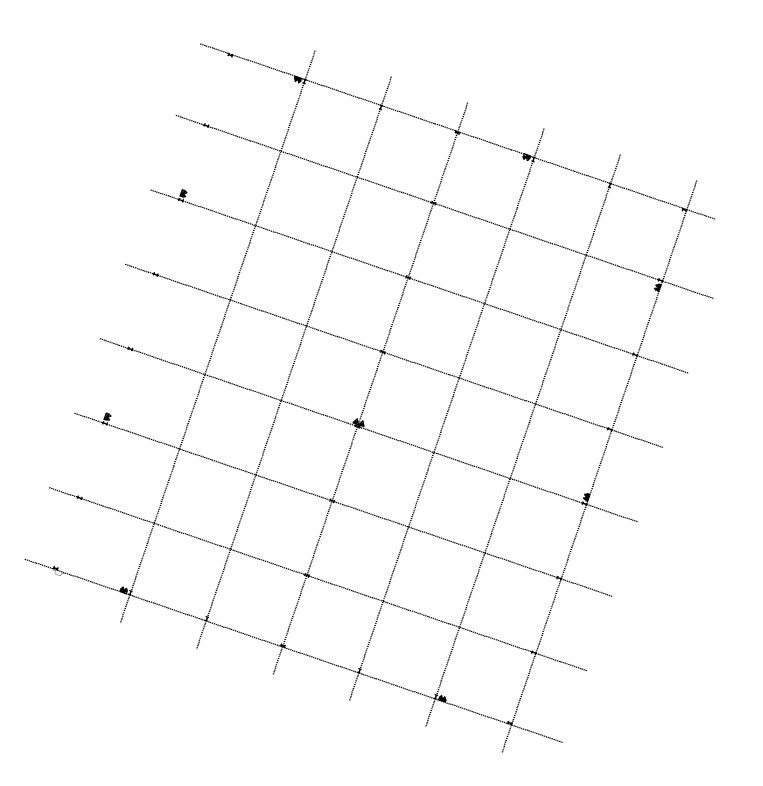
# Model space of a CAD drawing. Extents: x 422613 to 426483, y 3454133 to 3456790.
# Drawn here: x 422769.2 to 422841.9, y 3455920.3 to 3455995.2 of the extents above; entities that cross this region are included whole.
import ezdxf

# ---------------------------------------------------------------- set-up
doc = ezdxf.new("R2010")
doc.units = 0
doc.header["$LTSCALE"] = 0.5
doc.header["$PDSIZE"] = 0.2
doc.linetypes.add('DOTE', pattern=[2.42, 2, -0.2, 0.02, -0.2])
doc.layers.get('0').update_dxf_attribs({"linetype": 'CONTINUOUS'})
for name, color, linetype in [('COLUMN', 2, 'CONTINUOUS'), ('DOTE', 250, 'DOTE'), ('EQUIP_消防', 7, 'CONTINUOUS'), ('WP_F_PJ', 7, 'CONTINUOUS')]:
    doc.layers.add(name, color=color, linetype=linetype)
doc.styles.add('CWSWS', font='CWSWS.SHX', dxfattribs={"width": 0.7, "bigfont": 'GBHZFS.SHX'})

# ---------------------------------------------------------------- blocks, each defined once
blk = doc.blocks.new('A$C3ACC4A1C')
at = {"layer": 'COLUMN'}
h = blk.add_hatch(color=256, dxfattribs=at)
h.paths.add_polyline_path([(125, 400), (0, 400), (0, 388), (120, 388), (120, 200), (125, 200)])
h.paths.add_polyline_path([(250, 400), (125, 400), (125, 200), (130, 200), (130, 388), (250, 388)])
h.paths.add_polyline_path([(250, 12), (130, 12), (130, 200), (125, 200), (125, 0), (250, 0)])
h.paths.add_polyline_path([(125, 200), (120, 200), (120, 12), (0, 12), (0, 0), (125, 0)])
blk.add_lwpolyline([(0, 0), (0, 12), (120, 12), (120, 388), (0, 388), (0, 400), (250, 400), (250, 388), (130, 388), (130, 12), (250, 12), (250, 0)], close=True, dxfattribs=at)
blk = doc.blocks.new('HZ-薄型消火栓柜带两个灭火器')
h = blk.add_hatch(color=256)
h.paths.add_polyline_path([(-325, 160), (-325, 0), (325, 0)])
h.paths.add_polyline_path([(40, 62), (42, 62), (42, 64), (40, 64)], flags=24)
h.paths.add_polyline_path([(38, 64), (41, 64), (41, 66), (38, 66)], flags=24)
h.paths.add_polyline_path([(38, 67), (41, 67), (41, 68), (38, 68)], flags=24)
for p, q in [((-326, 217), (-176, 477)), ((-26, 217), (-326, 217)), ((-325, 160), (325, 0)), ((325, 160), (-325, 160)), ((-325, 160), (-325, 0)), ((-325, 0), (325, 0)), ((-176, 477), (-26, 217)), ((21, 217), (171, 477)), ((321, 217), (21, 217)), ((171, 477), (321, 217)), ((325, 0), (325, 160))]:
    blk.add_line(p, q)
blk.add_circle((0, 80), 35)
blk.add_point((0, 40))
for points in [[(-109, 326), (-109, 236), (-233, 326), (-233, 236)], [(238, 326), (238, 236), (114, 326), (114, 236)]]:
    blk.add_solid(points)
at = {"style": 'CWSWS', "width": 0.7, "flags": 1}
for tag, p in [('WHAT', (38, 67)), ('SPEC', (38, 65)), ('UNIT', (40, 63))]:
    blk.add_attdef(tag, p, '', height=1, dxfattribs=at)
blk = doc.blocks.new('$TwtSys$00000546')
h = blk.add_hatch()
h.set_pattern_fill('ANSI31', color=256, scale=200, style=0)
h.set_pattern_definition([(45, (-38543.802, -6670.83), (-17.67767, 17.67767), [])])
h.paths.add_polyline_path([(-65, 174), (65, 174), (65, 44), (-65, 44)])
for points in [[(0, 344), (-198, 0), (198, 0)], [(-65, 174), (65, 174), (65, 44), (-65, 44)]]:
    blk.add_lwpolyline(points, close=True)
blk = doc.blocks.new('234366')
at = {"const_width": 30}
blk.add_lwpolyline([(435479, 3466119), (435179, 3466119), (435179, 3465799), (434579, 3465799), (434579, 3466119), (434279, 3466119)], dxfattribs=at)
at = {"layer": 'DOTE'}
for p, q in [((442279, 3523239), (442279, 3463239)), ((450279, 3523239), (450279, 3463239)), ((458279, 3523239), (458279, 3463239)), ((466279, 3523239), (466279, 3463239)), ((474279, 3523239), (474279, 3463239)), ((482279, 3523239), (482279, 3463239)), ((431279, 3520239), (485279, 3520239)), ((431279, 3512739), (487652, 3512739)), ((431279, 3504939), (487652, 3504939)), ((431279, 3497139), (487652, 3497139)), ((431279, 3489339), (487652, 3489339)), ((431279, 3481539), (487652, 3481539)), ((431279, 3473739), (487652, 3473739)), ((431279, 3466239), (487652, 3466239))]:
    blk.add_line(p, q, dxfattribs=at)
at = {"layer": 'COLUMN', "xscale": -1, "rotation": 270}
for p in [(434279, 3519989), (458079, 3519989), (481879, 3519989), (434279, 3512614), (458079, 3512614), (481879, 3512614), (434279, 3504814), (458079, 3504814), (481879, 3504814), (434279, 3497014), (458079, 3497014), (481879, 3497014), (434279, 3489214), (458079, 3489214), (481879, 3489214), (434279, 3481414), (458079, 3481414), (481879, 3481414), (434279, 3473614), (458079, 3473614), (481879, 3473614), (434279, 3466234), (458079, 3466234), (481879, 3466234)]:
    blk.add_blockref('A$C3ACC4A1C', p, dxfattribs=at)
at = {"layer": 'COLUMN', "xscale": -1}
for p in [(442404, 3519839), (450404, 3519839), (466404, 3519839), (474404, 3519839)]:
    blk.add_blockref('A$C3ACC4A1C', p, dxfattribs=at)
at = {"layer": 'COLUMN', "rotation": 180}
for p in [(442404, 3466639), (450404, 3466639), (466404, 3466639), (474404, 3466639)]:
    blk.add_blockref('A$C3ACC4A1C', p, dxfattribs=at)
at = {"layer": 'EQUIP_消防', "xscale": 1.5, "yscale": 1.5, "zscale": 1.5}
for p in [(458027, 3489528), (458622, 3489528)]:
    blk.add_blockref('$TwtSys$00000546', p, dxfattribs=at)
at = {"layer": 'WP_F_PJ', "yscale": 1.099999999976715}
for p, xscale, rotation in [((441583, 3520239), -1.076919999904929, 180), ((465559, 3520239), 1.076919999904929, 180), ((482279, 3511988), 1.076919999904929, 90.00000000000006), ((434279, 3505634), -1.076919999904929, 269.9999999999999), ((482279, 3490032), 1.076919999904929, 90.00000000000006), ((434279, 3482234), -1.076919999904929, 269.9999999999999)]:
    blk.add_blockref('HZ-薄型消火栓柜带两个灭火器', p, dxfattribs=dict(at, xscale=xscale, rotation=rotation))
for p, xscale in [((441583, 3466239), 1.076919999904929), ((474975, 3466239), -1.076919999904929)]:
    blk.add_blockref('HZ-薄型消火栓柜带两个灭火器', p, dxfattribs=dict(at, xscale=xscale))

msp = doc.modelspace()

# ---------------------------------------------------------------- block references
at = {"linetype": 'Continuous', "xscale": 0.001, "yscale": 0.001, "zscale": 0.001, "rotation": 341.1994365335412}
msp.add_blockref('234366', (421244.773, 3452798.973), dxfattribs=at)

doc.saveas('drawing.dxf')
